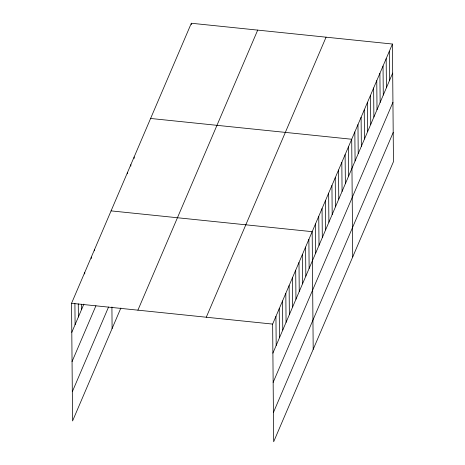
<?xml version="1.0" encoding="UTF-8"?>
<svg xmlns="http://www.w3.org/2000/svg" width="465" height="465" viewBox="0 0 465 465"><rect width="100%" height="100%" fill="white"/><g stroke="black" fill="none" stroke-linecap="round" stroke-linejoin="round"><path stroke-width="0.7" d="M120.883 308.01L72.569 420.965L71.546 303.302L191.33 23.25L392.431 44.036L393.454 161.698L273.67 441.75L272.641 324.088L392.431 44.036M71.796 332.359L83.874 304.122M72.052 361.596L95.935 305.761M72.313 391.728L108.554 307.01M137.907 310.161L257.697 30.109M206.28 317.229L326.07 37.177M272.891 353.144L392.681 73.092M273.147 382.381L392.937 102.329M273.414 412.507L393.204 132.455M150.602 118.47L351.703 139.25L352.726 256.918M111.077 210.883L312.172 231.669L313.195 349.331M71.546 303.302L272.641 324.088M389.298 51.359L389.548 80.416M386.165 58.683L386.415 87.74M383.032 66.007L383.282 95.063M379.899 73.331L380.149 102.387M376.766 80.654L377.016 109.711M373.633 87.984L373.883 117.041M370.5 95.308L370.75 124.364M367.367 102.631L367.617 131.688M364.235 109.955L364.484 139.012M361.102 117.279L361.351 146.335M357.969 124.603L358.219 153.659M354.836 131.926L355.086 160.983M348.407 146.952L348.663 176.008M345.111 154.653L345.367 183.71M341.822 162.355L342.071 191.411M338.526 170.056L338.776 199.113M335.23 177.758L335.486 206.815M331.934 185.459L332.19 214.516M328.645 193.161L328.895 222.218M325.349 200.863L325.599 229.919M322.053 208.564L322.309 237.621M318.757 216.266L319.013 245.322M315.468 223.967L315.718 253.024M308.876 239.37L309.132 268.427M305.581 247.072L305.836 276.129M302.291 254.774L302.541 283.83M298.995 262.475L299.245 291.532M295.699 270.177L295.955 299.233M292.404 277.878L292.659 306.935M289.114 285.58L289.364 314.636M285.818 293.281L286.068 322.338M282.522 300.983L282.778 330.04M279.227 308.684L279.482 337.741M275.937 316.386L276.187 345.443M191.33 23.25L191.347 24.703M134.135 156.972L134.147 158.425M130.839 164.674L130.851 166.127M127.544 172.376L127.555 173.829M111.914 306.964L112.1 328.546M94.604 249.391L94.616 250.844M91.309 257.093L91.32 258.546M84.723 272.496L84.735 273.949M81.637 304.168L81.677 309.254M78.271 303.877L78.387 316.956M74.906 303.593L75.092 324.657"/></g></svg>
